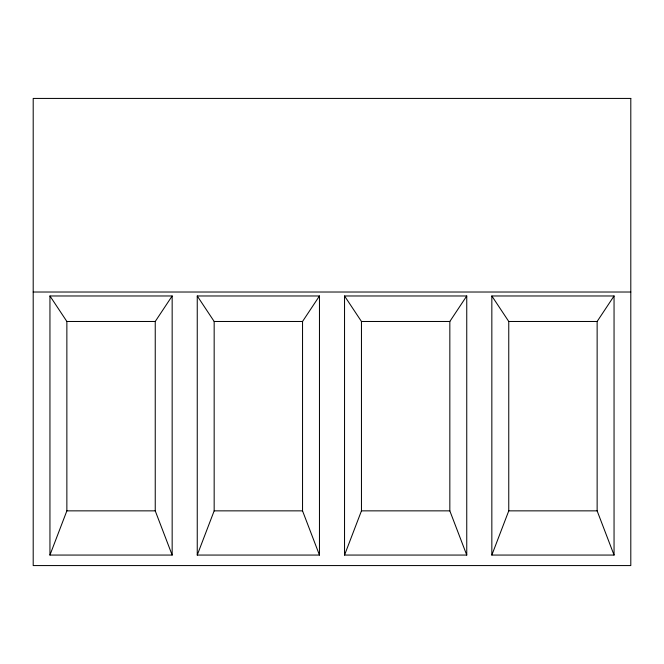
<?xml version="1.0" encoding="UTF-8"?>
<svg xmlns="http://www.w3.org/2000/svg" width="664" height="664" viewBox="0 0 664 664"><rect width="100%" height="100%" fill="white"/><g stroke="black" fill="none" stroke-linecap="round" stroke-linejoin="round"><path stroke-width="1" d="M49.949 555.062L66.865 510.857L66.865 321.476L49.949 295.978L172.159 295.978L172.159 555.062L49.949 555.062L49.949 295.978M197.249 555.062L214.165 510.857L214.165 321.476L197.249 295.978L319.459 295.978L319.459 555.062L197.249 555.062L197.249 295.978M344.541 555.062L361.457 510.857L361.457 321.476L344.541 295.978L466.75 295.978L466.75 555.062L344.541 555.062L344.541 295.978M491.841 555.062L508.757 510.857L508.757 321.476L491.841 295.978L614.051 295.978L614.051 555.062L491.841 555.062L491.841 295.978M172.159 555.062L155.243 510.857L155.243 321.476L172.159 295.978M319.459 555.062L302.543 510.857L302.543 321.476L319.459 295.978M466.75 555.062L449.835 510.857L449.835 321.476L466.75 295.978M614.051 555.062L597.135 510.857L597.135 321.476L614.051 295.978M33.2 292.019L630.8 292.019M66.865 321.476L155.243 321.476M214.165 321.476L302.543 321.476M361.457 321.476L449.835 321.476M508.757 321.476L597.135 321.476M66.865 510.857L155.243 510.857M214.165 510.857L302.543 510.857M361.457 510.857L449.835 510.857M508.757 510.857L597.135 510.857M630.8 98.43L33.2 98.43L33.2 565.57L630.8 565.57L630.8 98.43"/></g></svg>
